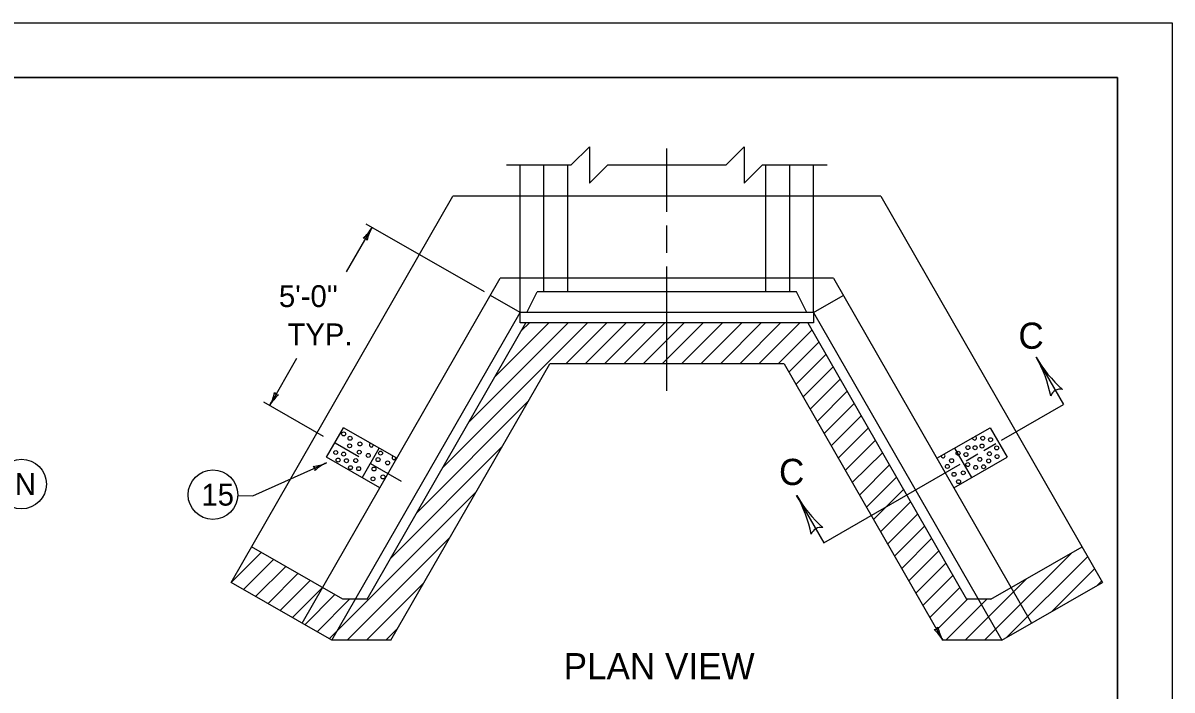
# Model space of a CAD drawing. Extents: x 1000 to 1036.3, y 1000 to 1022.
# Drawn here: x 1025.48 to 1036, y 1015.9 to 1022 of the extents above; entities that cross this region are included whole.
import ezdxf

# ---------------------------------------------------------------- set-up
doc = ezdxf.new("R2010")
doc.units = 0
for name, color, linetype in [('Level 1', 7, 'Continuous'), ('Level 10', 7, 'Continuous'), ('Level 11', 7, 'Continuous')]:
    doc.layers.add(name, color=color, linetype=linetype)

msp = doc.modelspace()

# ---------------------------------------------------------------- linework, layer by layer
at = {"layer": 'Level 1'}
for p, q in [((1031.377, 1020.271), (1031.377, 1020.851)), ((1030.033, 1019.664), (1030.033, 1020.701)), ((1030.251, 1019.539), (1030.251, 1020.701)), ((1030.47, 1019.539), (1030.47, 1020.701)), ((1032.283, 1019.539), (1032.283, 1020.701)), ((1032.501, 1019.539), (1032.501, 1020.701)), ((1032.72, 1019.664), (1032.72, 1020.701)), ((1027.389, 1016.88), (1029.418, 1020.414)), ((1033.335, 1020.414), (1029.418, 1020.414)), ((1033.335, 1020.414), (1035.364, 1016.88)), ((1028.444, 1019.722), (1028.678, 1020.129)), ((1029.707, 1019.538), (1028.623, 1020.16)), ((1031.377, 1019.896), (1031.377, 1020.146)), ((1031.377, 1018.632), (1031.377, 1019.771)), ((1028.039, 1016.507), (1029.852, 1019.664)), ((1032.901, 1019.664), (1029.852, 1019.664)), ((1030.033, 1019.351), (1030.033, 1019.664)), ((1032.72, 1019.351), (1032.72, 1019.664)), ((1032.901, 1019.664), (1034.714, 1016.507)), ((1030.033, 1019.351), (1029.762, 1019.507)), ((1030.095, 1019.351), (1030.189, 1019.539)), ((1032.564, 1019.539), (1030.189, 1019.539)), ((1032.658, 1019.351), (1032.564, 1019.539)), ((1032.72, 1019.351), (1032.991, 1019.507)), ((1028.31, 1016.351), (1030.033, 1019.351)), ((1032.72, 1019.351), (1030.033, 1019.351)), ((1030.033, 1019.257), (1030.033, 1019.351)), ((1032.72, 1019.351), (1034.443, 1016.351)), ((1032.72, 1019.351), (1032.72, 1019.257)), ((1028.634, 1016.726), (1030.087, 1019.257)), ((1029.328, 1017.936), (1030.65, 1019.257)), ((1029.567, 1018.351), (1030.473, 1019.257)), ((1029.805, 1018.766), (1030.296, 1019.257)), ((1032.72, 1019.257), (1030.033, 1019.257)), ((1030.043, 1019.181), (1030.12, 1019.257)), ((1030.451, 1018.882), (1030.826, 1019.257)), ((1030.628, 1018.882), (1031.003, 1019.257)), ((1030.805, 1018.882), (1031.18, 1019.257)), ((1030.982, 1018.882), (1031.357, 1019.257)), ((1031.159, 1018.882), (1031.534, 1019.257)), ((1031.335, 1018.882), (1031.71, 1019.257)), ((1031.512, 1018.882), (1031.887, 1019.257)), ((1031.689, 1018.882), (1032.064, 1019.257)), ((1031.866, 1018.882), (1032.241, 1019.257)), ((1032.043, 1018.882), (1032.418, 1019.257)), ((1032.219, 1018.882), (1032.594, 1019.257)), ((1032.396, 1018.882), (1032.704, 1019.19)), ((1032.666, 1019.257), (1034.119, 1016.726)), ((1032.494, 1018.803), (1032.769, 1019.078)), ((1032.558, 1018.691), (1032.833, 1018.966)), ((1027.742, 1018.5), (1027.99, 1018.931)), ((1028.851, 1016.351), (1030.304, 1018.882)), ((1032.449, 1018.882), (1030.304, 1018.882)), ((1032.449, 1018.882), (1033.902, 1016.351)), ((1032.623, 1018.579), (1032.898, 1018.853)), ((1034.757, 1018.942), (1035.006, 1018.508)), ((1032.687, 1018.467), (1032.962, 1018.741)), ((1028.234, 1018.216), (1027.688, 1018.531)), ((1029.09, 1017.521), (1030.105, 1018.536)), ((1032.752, 1018.354), (1033.026, 1018.629)), ((1032.816, 1018.242), (1033.091, 1018.517)), ((1034.44, 1018.182), (1035.006, 1018.508)), ((1032.881, 1018.13), (1033.156, 1018.404)), ((1028.262, 1018.025), (1028.418, 1018.296)), ((1028.906, 1018.016), (1028.418, 1018.296)), ((1032.945, 1018.017), (1033.22, 1018.292)), ((1033.847, 1018.016), (1034.335, 1018.296)), ((1034.335, 1018.296), (1034.49, 1018.025)), ((1028.558, 1018.029), (1028.342, 1018.154)), ((1028.588, 1017.838), (1028.743, 1018.109)), ((1028.852, 1017.106), (1029.867, 1018.121)), ((1033.01, 1017.905), (1033.284, 1018.18)), ((1034.01, 1018.109), (1034.165, 1017.839)), ((1034.278, 1018.088), (1034.386, 1018.151)), ((1028.75, 1017.745), (1028.262, 1018.025)), ((1033.074, 1017.793), (1033.349, 1018.067)), ((1034.003, 1017.745), (1034.49, 1018.025)), ((1034.115, 1017.994), (1034.224, 1018.057)), ((1027.586, 1017.673), (1028.261, 1017.974)), ((1028.947, 1017.805), (1028.667, 1017.966)), ((1032.813, 1017.243), (1034.061, 1017.963)), ((1033.139, 1017.68), (1033.413, 1017.955)), ((1033.203, 1017.568), (1033.478, 1017.843)), ((1028.287, 1016.364), (1029.629, 1017.706)), ((1033.268, 1017.456), (1033.542, 1017.731)), ((1027.45, 1017.676), (1027.586, 1017.673)), ((1032.564, 1017.676), (1032.813, 1017.243)), ((1033.332, 1017.344), (1033.607, 1017.618)), ((1033.397, 1017.231), (1033.671, 1017.506)), ((1033.461, 1017.119), (1033.736, 1017.394)), ((1028.451, 1016.351), (1029.39, 1017.291)), ((1033.526, 1017.007), (1033.8, 1017.281)), ((1028.41, 1016.726), (1027.575, 1017.205)), ((1033.59, 1016.894), (1033.865, 1017.169)), ((1034.343, 1016.726), (1035.177, 1017.205)), ((1027.389, 1016.88), (1027.663, 1017.155)), ((1027.501, 1016.816), (1027.776, 1017.09)), ((1033.655, 1016.782), (1033.929, 1017.057)), ((1034.284, 1016.351), (1035.086, 1017.153)), ((1034.486, 1016.376), (1035.228, 1017.118)), ((1027.613, 1016.751), (1027.888, 1017.026)), ((1027.726, 1016.687), (1028, 1016.961)), ((1034.901, 1016.615), (1035.292, 1017.005)), ((1028.31, 1016.351), (1027.389, 1016.88)), ((1027.838, 1016.622), (1028.113, 1016.897)), ((1028.627, 1016.351), (1029.152, 1016.876)), ((1033.719, 1016.67), (1033.994, 1016.944)), ((1034.108, 1016.351), (1034.671, 1016.915)), ((1034.443, 1016.351), (1035.364, 1016.88)), ((1035.316, 1016.853), (1035.357, 1016.893)), ((1027.95, 1016.558), (1028.225, 1016.832)), ((1028.062, 1016.493), (1028.337, 1016.768)), ((1033.784, 1016.558), (1034.058, 1016.832)), ((1028.175, 1016.429), (1028.472, 1016.726)), ((1028.634, 1016.726), (1028.41, 1016.726)), ((1033.848, 1016.445), (1034.129, 1016.726)), ((1033.931, 1016.351), (1034.306, 1016.726)), ((1034.343, 1016.726), (1034.119, 1016.726)), ((1028.804, 1016.351), (1028.913, 1016.46)), ((1028.851, 1016.351), (1028.31, 1016.351)), ((1034.443, 1016.351), (1033.902, 1016.351))]:
    msp.add_line(p, q, dxfattribs=at)
for points in [[(1029.908, 1020.701), (1030.501, 1020.701), (1030.668, 1020.868), (1030.668, 1020.534), (1030.835, 1020.701), (1031.377, 1020.701)], [(1031.377, 1020.701), (1031.918, 1020.701), (1032.085, 1020.868), (1032.085, 1020.534), (1032.251, 1020.701), (1032.845, 1020.701)]]:
    msp.add_lwpolyline(points, dxfattribs=at)
for centre, radius in [((1028.418, 1018.239), 0.0181), ((1028.477, 1018.199), 0.0181), ((1034.268, 1018.2), 0.0181), ((1028.473, 1018.13), 0.0181), ((1028.567, 1018.147), 0.0181), ((1034.132, 1018.114), 0.0181), ((1034.198, 1018.113), 0.0181), ((1034.261, 1018.128), 0.0181), ((1034.339, 1018.186), 0.0181), ((1034.395, 1018.111), 0.0181), ((1025.471, 1017.78), 0.227), ((1028.346, 1018.069), 0.0181), ((1028.368, 1018), 0.0181), ((1028.418, 1018.054), 0.0181), ((1028.444, 1017.994), 0.0181), ((1028.529, 1017.995), 0.0181), ((1028.561, 1018.072), 0.0181), ((1028.644, 1018.042), 0.0181), ((1028.733, 1018.004), 0.0181), ((1028.756, 1018.063), 0.0181), ((1033.983, 1017.994), 0.0181), ((1034.042, 1018.062), 0.0181), ((1034.114, 1018.05), 0.0181), ((1034.241, 1018.006), 0.0181), ((1034.322, 1017.992), 0.0181), ((1034.329, 1018.057), 0.0181), ((1034.399, 1018.032), 0.0181), ((1027.222, 1017.683), 0.227), ((1028.481, 1017.93), 0.0181), ((1028.556, 1017.921), 0.0181), ((1028.696, 1017.918), 0.0181), ((1028.821, 1017.974), 0.0181), ((1033.944, 1017.941), 0.0181), ((1034.089, 1017.883), 0.0181), ((1034.131, 1017.959), 0.0181), ((1034.203, 1017.932), 0.0181), ((1034.275, 1017.938), 0.0181), ((1028.687, 1017.828), 0.0181), ((1028.778, 1017.845), 0.0181), ((1034.005, 1017.869), 0.0181), ((1034.046, 1017.802), 0.0181)]:
    msp.add_circle(centre, radius, dxfattribs=at)
for centre, radius, start, end in [((1028.339, 1020.324), 0.391, 311.485, 330.1317), ((1029.017, 1019.935), 0.391, 150.1378, 168.8066), ((1029.017, 1019.935), 0.391, 150.1256, 150.1378), ((1028.604, 1020), 0.0313, 18.9124, 101.0291), ((1035.773, 1019.525), 1.172, 209.8598, 228.5286), ((1033.74, 1018.359), 1.172, 11.2069, 29.8537), ((1035.773, 1019.525), 1.172, 209.8476, 209.8598), ((1034.978, 1018.555), 0.0938, 78.6344, 160.7511), ((1027.403, 1018.695), 0.391, 330.1378, 348.8066), ((1028.081, 1018.305), 0.391, 131.485, 150.1317), ((1027.816, 1018.629), 0.0313, 198.9124, 281.0291), ((1027.403, 1018.695), 0.391, 330.1256, 330.1378), ((1034.193, 1018.201), 0.0181, 166.8171, 72.9092), ((1028.672, 1018.137), 0.0181, 111.5524, 8.7286), ((1028.88, 1018.022), 0.0181, 123.7928, 356.4883), ((1033.905, 1018.039), 0.0181, 178.9251, 60.8011), ((1028.101, 1018.331), 0.391, 275.4264, 294.0732), ((1028.125, 1017.913), 0.0313, 342.8539, 64.9706), ((1028.421, 1017.617), 0.391, 114.0793, 132.748), ((1028.421, 1017.617), 0.391, 114.067, 114.0793), ((1033.581, 1018.26), 1.172, 209.8511, 209.8633), ((1033.581, 1018.26), 1.172, 209.8633, 228.5321), ((1031.548, 1017.093), 1.172, 11.2105, 29.8572), ((1032.786, 1017.29), 0.0938, 78.6379, 160.7546), ((1033.828, 1016.48), 0.0313, 258.6386, 340.7553), ((1033.563, 1016.157), 0.391, 29.864, 48.5328), ((1034.241, 1016.546), 0.391, 191.2111, 209.8579), ((1033.563, 1016.157), 0.391, 29.8518, 29.864)]:
    msp.add_arc(centre, radius, start, end, dxfattribs=at)
at = {"layer": 'Level 10'}
for p, q in [((1000, 1022), (1036, 1022)), ((1036, 1022), (1036, 1000)), ((1007, 1021.5), (1035.5, 1021.5)), ((1035.5, 1021.5), (1035.5, 1000.5))]:
    msp.add_line(p, q, dxfattribs=at)
at = {"layer": 'Level 11'}
msp.add_lwpolyline([(1007, 1000.5), (1035.5, 1000.5), (1035.5, 1021.5), (1007, 1021.5)], close=True, dxfattribs=at)

# ---------------------------------------------------------------- texts
at = {"layer": 'Level 1'}
for s, height, p in [("5'-0''", 0.2, (1027.826, 1019.4)), ('TYP.', 0.2, (1027.905, 1019.05)), ('C', 0.24, (1034.594, 1019.018)), ('C', 0.24, (1032.403, 1017.771)), ('N', 0.2, (1025.409, 1017.68)), ('15', 0.2, (1027.117, 1017.583)), ('PLAN VIEW', 0.24, (1030.432, 1015.993))]:
    msp.add_text(s, height=height, dxfattribs=at).set_placement(p)

doc.saveas('drawing.dxf')
